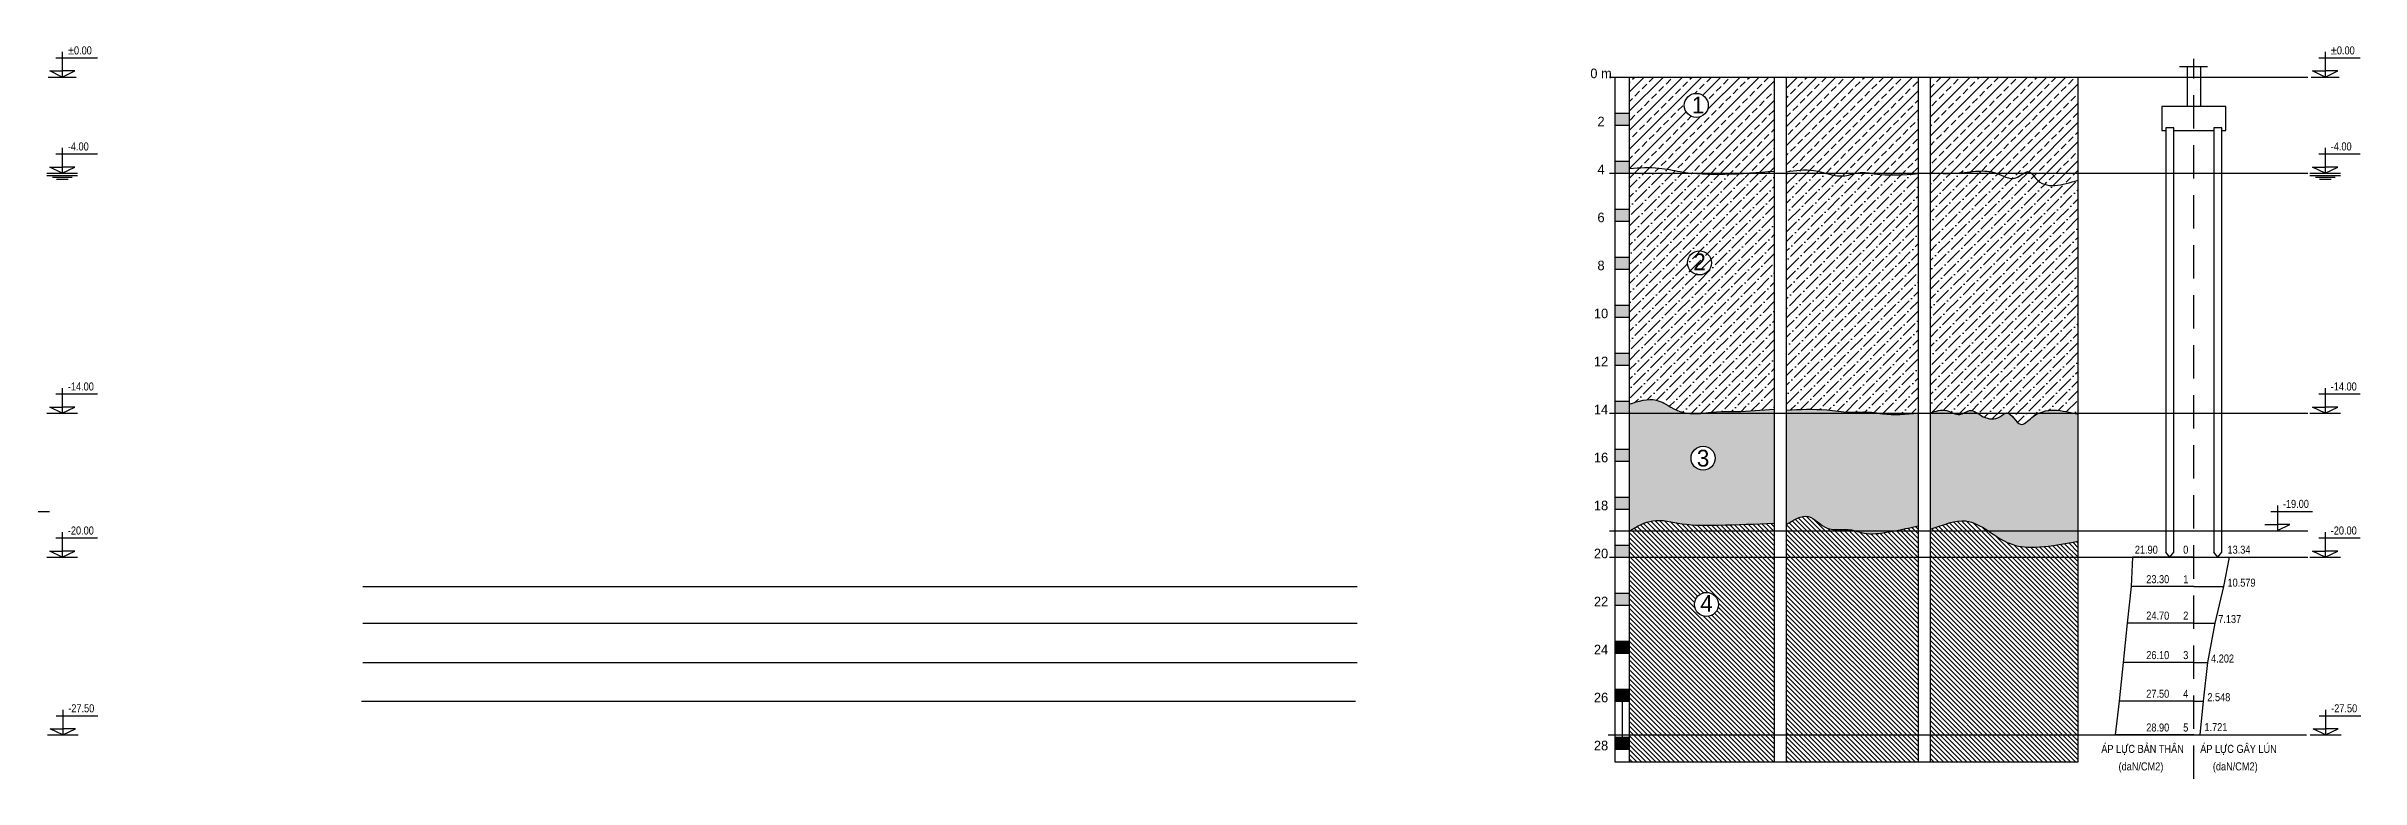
# Model space of a CAD drawing. Extents: x 394 to 18449, y -3793 to 677.
# Drawn here: x 9318 to 10186, y -1307 to -1032 of the extents above; entities that cross this region are included whole.
import ezdxf

# ---------------------------------------------------------------- set-up
doc = ezdxf.new("R2010")
doc.units = 0
doc.header["$MEASUREMENT"] = 0
doc.linetypes.add('CENTER2', pattern=[1.125, 0.75, -0.125, 0.125, -0.125])
doc.linetypes.add('HIDDEN', pattern=[0.375, 0.25, -0.125])
for name, color, linetype in [('BAO', 3, 'CONTINUOUS'), ('DUT', 7, 'CENTER2'), ('HATCH', 5, 'CONTINUOUS'), ('TEXT', 7, 'CONTINUOUS'), ('TUONG', 7, 'CONTINUOUS')]:
    doc.layers.add(name, color=color, linetype=linetype)
doc.styles.add('DIM-NEW', font='VHELVCN.TTF')

msp = doc.modelspace()

# ---------------------------------------------------------------- hatches: boundary and pattern name
at = {"layer": 'HATCH', "linetype": 'Continuous', "ltscale": 50}
h = msp.add_hatch(dxfattribs=at)
h.set_pattern_fill('ANSI33', color=5, scale=0.8, style=0)
h.set_pattern_definition([(45, (9879.027, -1369.7916), (-3.5921, 3.5921), []), (45, (9882.619, -1369.7916), (-3.5921, 3.5921), [2.54, -1.27])])
edge = h.paths.add_edge_path()
edge.add_line((9966.322, -1043.852), (9911.948, -1043.852))
edge.add_line((9911.948, -1043.852), (9911.948, -1078.09))
edge.add_line((9911.948, -1078.09), (9912.144, -1078.09))
edge.add_spline(control_points=[(9912.144, -1078.09), (9915.801, -1077.819), (9922.107, -1077.352), (9934.129, -1080.372), (9945.731, -1078.168), (9966.322, -1085.31), (9966.322, -1079.089)], knot_values=[0, 0, 0, 0, 1100.0183158, 1896.5247992, 3568.9928135, 5435.2237238, 5435.2237238, 5435.2237238, 5435.2237238], degree=3, periodic=0)
edge.add_line((9966.322, -1079.089), (9966.322, -1043.852))
h.paths.add_polyline_path([(9932.592, -1054.471, -1), (9941.592, -1054.471, -1)], flags=16)
edge = h.paths.add_edge_path()
edge.add_line((9970.822, -1043.852), (9970.822, -1079.338))
edge.add_spline(control_points=[(9970.822, -1079.338), (9974.292, -1078.835), (9981.678, -1077.765), (9990.896, -1082.299), (9998.318, -1079.02), (10007.534, -1081.062), (10014.776, -1080.49), (10020.25, -1080.057)], knot_values=[0, 0, 0, 0, 1039.6718461, 2213.0081896, 2804.4924174, 3334.6217652, 4977.1490193, 4977.1490193, 4977.1490193, 4977.1490193], degree=3, periodic=0)
edge.add_line((10020.25, -1080.057), (10020.25, -1043.852))
edge.add_line((10020.25, -1043.852), (9970.822, -1043.852))
edge = h.paths.add_edge_path()
edge.add_line((10024.75, -1043.852), (10024.75, -1079.784))
edge.add_spline(control_points=[(10024.75, -1079.784), (10027.995, -1079.93), (10034.019, -1080.201), (10042.25, -1078.907), (10049.818, -1079.158), (10056.156, -1083.768), (10061.617, -1077.648), (10066.85, -1086.628), (10074.22, -1084.343), (10080.243, -1082.475)], knot_values=[0, 0, 0, 0, 971.8304736, 1804.5590382, 2487.257657, 3236.9437478, 3788.0228912, 4143.2702773, 5731.3356311, 5731.3356311, 5731.3356311, 5731.3356311], degree=3, periodic=0)
edge.add_line((10080.243, -1082.475), (10080.243, -1043.852))
edge.add_line((10080.243, -1043.852), (10024.75, -1043.852))
h.paths.add_polyline_path([(9933.91, -1049.616), (9941.57, -1049.616), (9941.57, -1059.066), (9933.91, -1059.066)], flags=24)
at = {"layer": 'HATCH', "ltscale": 100}
h = msp.add_hatch(color=256, dxfattribs=at)
h.paths.add_polyline_path([(9906.548, -1057.352), (9906.548, -1061.852), (9911.948, -1061.852), (9911.948, -1057.352)])
h.paths.add_polyline_path([(9906.548, -1079.852), (9911.948, -1079.852), (9911.948, -1075.352), (9906.548, -1075.352)])
h.paths.add_polyline_path([(9906.548, -1093.352), (9906.548, -1097.852), (9911.948, -1097.852), (9911.948, -1093.352)])
h.paths.add_polyline_path([(9906.548, -1111.352), (9906.548, -1115.852), (9911.948, -1115.852), (9911.948, -1111.352)])
at = {"layer": 'HATCH', "linetype": 'Continuous', "ltscale": 50}
h = msp.add_hatch(dxfattribs=at)
h.set_pattern_fill('ANSI36', color=5, scale=0.8, style=0)
h.set_pattern_definition([(45, (9879.0269, -1369.7916), (1.347038, 4.93914), [6.35, -1.27, 0, -1.27])])
edge = h.paths.add_edge_path()
edge.add_spline(control_points=[(9966.322, -1079.089), (9966.322, -1085.31), (9945.731, -1078.168), (9934.129, -1080.372), (9922.107, -1077.352), (9915.801, -1077.819), (9912.144, -1078.09)], knot_values=[0, 0, 0, 0, 1866.2286637, 3538.6966779, 4335.2031614, 5435.2214772, 5435.2214772, 5435.2214772, 5435.2214772], degree=3, periodic=0)
edge.add_line((9912.144, -1078.09), (9911.948, -1078.09))
edge.add_line((9911.948, -1078.09), (9911.948, -1166.488))
edge.add_spline(control_points=[(9911.948, -1166.488), (9915.435, -1165.352), (9922.252, -1163.131), (9932.292, -1172.032), (9942.053, -1169.15), (9949.054, -1169.246), (9955.649, -1169.269), (9961.553, -1168.764), (9966.322, -1168.356)], knot_values=[0, 0, 0, 0, 1026.5051945, 2006.9758431, 3573.1029249, 3772.4282644, 4114.1287932, 5549.0963304, 5549.0963304, 5549.0963304, 5549.0963304], degree=3, periodic=0)
edge.add_line((9966.322, -1168.356), (9966.322, -1079.089))
edge = h.paths.add_edge_path()
edge.add_spline(control_points=[(10020.25, -1080.057), (10014.776, -1080.49), (10007.534, -1081.062), (9998.318, -1079.02), (9990.896, -1082.299), (9981.678, -1077.765), (9974.292, -1078.835), (9970.822, -1079.338)], knot_values=[0, 0, 0, 0, 1642.5272541, 2172.656602, 2764.1408297, 3937.4771732, 4977.1490193, 4977.1490193, 4977.1490193, 4977.1490193], degree=3, periodic=0)
edge.add_line((9970.822, -1079.338), (9970.822, -1168.696))
edge.add_spline(control_points=[(9970.822, -1168.696), (9975.913, -1168.44), (9983.873, -1168.04), (9994.467, -1169.936), (10001.476, -1169.1), (10009.923, -1170.804), (10015.761, -1170.241), (10020.25, -1169.807)], knot_values=[0, 0, 0, 0, 1523.5433015, 2382.0472701, 3207.8235169, 3610.5140945, 4951.4336438, 4951.4336438, 4951.4336438, 4951.4336438], degree=3, periodic=0)
edge.add_line((10020.25, -1169.807), (10020.25, -1080.057))
edge = h.paths.add_edge_path()
edge.add_spline(control_points=[(10024.75, -1169.786), (10026.852, -1169.085), (10030.633, -1167.823), (10035.513, -1171.535), (10040.107, -1167.56), (10044.659, -1172.077), (10050.041, -1172.431), (10054.633, -1167.929), (10058.011, -1176.586), (10066.43, -1166.859), (10074.202, -1168.79), (10080.243, -1170.291)], knot_values=[0, 0, 0, 0, 631.3555039, 1135.8994079, 1532.4660355, 2093.2782922, 2719.7291995, 3012.8370055, 3679.789465, 4177.7839788, 5916.5544536, 5916.5544536, 5916.5544536, 5916.5544536], degree=3, periodic=0)
edge.add_line((10080.243, -1170.291), (10080.243, -1082.475))
edge.add_spline(control_points=[(10080.243, -1082.475), (10074.22, -1084.343), (10066.85, -1086.628), (10061.617, -1077.648), (10056.156, -1083.768), (10049.818, -1079.158), (10042.25, -1078.907), (10034.019, -1080.201), (10027.995, -1079.93), (10024.75, -1079.784)], knot_values=[0, 0, 0, 0, 1588.0653538, 1943.3127399, 2494.3918833, 3244.0779741, 3926.7765929, 4759.5051575, 5731.3356311, 5731.3356311, 5731.3356311, 5731.3356311], degree=3, periodic=0)
edge.add_line((10024.75, -1079.784), (10024.75, -1169.786))
h.paths.add_polyline_path([(9934.623, -1108.418), (9941.973, -1108.418), (9941.973, -1117.868), (9934.623, -1117.868)], flags=24)
at = {"layer": 'HATCH', "ltscale": 100}
h = msp.add_hatch(color=256, dxfattribs=at)
h.paths.add_polyline_path([(9911.948, -1133.852), (9911.948, -1129.352), (9906.548, -1129.352), (9906.548, -1133.852)])
h.paths.add_polyline_path([(9911.948, -1151.852), (9911.948, -1147.352), (9906.548, -1147.352), (9906.548, -1151.852)])
h.paths.add_polyline_path([(9911.948, -1169.852), (9911.948, -1165.352), (9906.548, -1165.352), (9906.548, -1169.852)])
h.paths.add_polyline_path([(9911.948, -1187.852), (9911.948, -1183.352), (9906.548, -1183.352), (9906.548, -1187.852)])
h.paths.add_polyline_path([(9906.548, -1201.352), (9906.548, -1205.852), (9911.948, -1205.852), (9911.948, -1201.352)])
h.paths.add_polyline_path([(9906.548, -1219.352), (9906.548, -1223.852), (9911.948, -1223.852), (9911.948, -1219.352)])
h.paths.add_polyline_path([(9906.548, -1237.352), (9906.548, -1241.852), (9911.948, -1241.852), (9911.948, -1237.352)])
at = {"layer": 'HATCH', "linetype": 'Continuous', "ltscale": 50}
h = msp.add_hatch(dxfattribs=at)
h.set_pattern_fill('AR-SAND', color=5, scale=0.06, style=0)
h.set_pattern_definition([(37.5, (9380.4498, -1609.5616), (-0.096002, 2.9364794), [0, -2.31648, 0, -2.5908, 0, -2.4765]), (7.5, (9380.45, -1609.5616), (2.69714, 4.30095), [0, -1.24968, 0, -2.08788, 0, -0.8001]), (327.5, (9378.5753, -1609.5616), (4.745954, 0.008623), [0, -0.762, 0, -2.7432, 0, -3.5814]), (317.5, (9378.5753, -1609.5616), (4.581339, 1.337576), [0, -0.381, 0, -1.79832, 0, -2.0574])])
edge = h.paths.add_edge_path()
edge.add_spline(control_points=[(9966.322, -1168.356), (9961.553, -1168.764), (9955.649, -1169.269), (9949.054, -1169.246), (9942.053, -1169.15), (9932.292, -1172.032), (9922.252, -1163.131), (9915.435, -1165.352), (9911.948, -1166.488)], knot_values=[0, 0, 0, 0, 1434.9675372, 1776.668066, 1975.9934055, 3542.1204873, 4522.5911359, 5549.0963304, 5549.0963304, 5549.0963304, 5549.0963304], degree=3, periodic=0)
edge.add_line((9911.948, -1166.488), (9911.948, -1213.923))
edge.add_line((9911.948, -1213.923), (9912.144, -1213.923))
edge.add_spline(control_points=[(9912.144, -1213.923), (9914.948, -1212.295), (9921.048, -1208.754), (9932.641, -1212.056), (9947.755, -1211.864), (9959.323, -1211.406), (9966.322, -1211.129)], knot_values=[0, 0, 0, 0, 935.6283035, 2035.8015039, 3405.2974843, 5502.5601025, 5502.5601025, 5502.5601025, 5502.5601025], degree=3, periodic=0)
edge.add_line((9966.322, -1211.129), (9966.322, -1168.356))
h.paths.add_polyline_path([(9935.117, -1186.745, -1), (9944.117, -1186.745, -1)], flags=16)
edge = h.paths.add_edge_path()
edge.add_spline(control_points=[(10024.75, -1213.415), (10029.95, -1211.709), (10040.415, -1207.127), (10053.115, -1221.283), (10066.194, -1220.535), (10080.243, -1217.901)], knot_values=[0, 0, 0, 0, 1440.8001848, 3507.2279209, 5342.6785376, 5342.6785376, 5342.6785376, 5342.6785376], degree=3, periodic=0)
edge.add_line((10080.243, -1217.901), (10080.243, -1170.291))
edge.add_spline(control_points=[(10080.243, -1170.291), (10074.202, -1168.79), (10066.43, -1166.859), (10058.011, -1176.586), (10054.633, -1167.929), (10050.041, -1172.431), (10044.659, -1172.077), (10040.107, -1167.56), (10035.513, -1171.535), (10030.633, -1167.823), (10026.852, -1169.085), (10024.75, -1169.786)], knot_values=[0, 0, 0, 0, 1738.7704747, 2236.7649886, 2903.7174481, 3196.8252541, 3823.2761613, 4384.0884181, 4780.6550456, 5285.1989497, 5916.5544536, 5916.5544536, 5916.5544536, 5916.5544536], degree=3, periodic=0)
edge.add_line((10024.75, -1169.786), (10024.75, -1213.415))
edge = h.paths.add_edge_path()
edge.add_spline(control_points=[(10020.25, -1169.807), (10015.761, -1170.241), (10009.923, -1170.804), (10001.476, -1169.1), (9994.467, -1169.936), (9983.873, -1168.04), (9975.913, -1168.44), (9970.822, -1168.696)], knot_values=[0, 0, 0, 0, 1340.9195493, 1743.6101269, 2569.3863737, 3427.8903423, 4951.4336438, 4951.4336438, 4951.4336438, 4951.4336438], degree=3, periodic=0)
edge.add_line((9970.822, -1168.696), (9970.822, -1211.655))
edge.add_spline(control_points=[(9970.822, -1211.655), (9973.67, -1209.819), (9979.213, -1206.245), (9985.902, -1214.978), (9993.611, -1212.705), (10000.424, -1215.454), (10009.139, -1214.683), (10016.107, -1213.061), (10020.25, -1212.096)], knot_values=[0, 0, 0, 0, 878.2806673, 1709.48727, 2620.8665966, 3004.6573502, 3879.8884135, 5163.805421, 5163.805421, 5163.805421, 5163.805421], degree=3, periodic=0)
edge.add_line((10020.25, -1212.096), (10020.25, -1169.807))
h.paths.add_polyline_path([(9935.923, -1181.966), (9943.355, -1181.966), (9943.355, -1191.592), (9935.923, -1191.592)], flags=24)
h = msp.add_hatch(dxfattribs=at)
h.set_pattern_fill('ANSI31', color=5, scale=10, angle=90, style=0)
h.set_pattern_definition([(135, (848.403, 0), (-0.88388348, -0.88388348), [])])
edge = h.paths.add_edge_path()
edge.add_spline(control_points=[(9966.322, -1211.129), (9959.323, -1211.406), (9947.755, -1211.864), (9932.641, -1212.056), (9921.048, -1208.754), (9914.948, -1212.295), (9912.144, -1213.923)], knot_values=[0, 0, 0, 0, 2097.2626182, 3466.7585987, 4566.931799, 5502.5601025, 5502.5601025, 5502.5601025, 5502.5601025], degree=3, periodic=0)
edge.add_line((9911.948, -1214.036), (9911.948, -1300.602))
edge.add_line((9911.948, -1300.602), (9966.322, -1300.602))
edge.add_line((9966.322, -1300.602), (9966.322, -1211.129))
h.paths.add_polyline_path([(9936.385, -1241.572, -1), (9945.385, -1241.572, -1)], flags=16)
edge = h.paths.add_edge_path()
edge.add_line((9970.822, -1300.602), (10020.25, -1300.602))
edge.add_line((10020.25, -1300.602), (10020.25, -1212.096))
edge.add_spline(control_points=[(10020.25, -1212.096), (10016.107, -1213.061), (10009.139, -1214.683), (10000.424, -1215.454), (9993.611, -1212.705), (9985.902, -1214.978), (9979.213, -1206.245), (9973.67, -1209.819), (9970.822, -1211.655)], knot_values=[0, 0, 0, 0, 1283.9170075, 2159.1480708, 2542.9388244, 3454.318151, 4285.5247537, 5163.805421, 5163.805421, 5163.805421, 5163.805421], degree=3, periodic=0)
edge.add_line((9970.822, -1211.655), (9970.822, -1300.602))
edge = h.paths.add_edge_path()
edge.add_line((10024.75, -1300.602), (10080.243, -1300.602))
edge.add_line((10080.243, -1300.602), (10080.243, -1217.901))
edge.add_spline(control_points=[(10080.243, -1217.901), (10066.194, -1220.535), (10053.115, -1221.283), (10040.415, -1207.127), (10029.95, -1211.709), (10024.75, -1213.415)], knot_values=[0, 0, 0, 0, 1835.4506167, 3901.8783527, 5342.6785376, 5342.6785376, 5342.6785376, 5342.6785376], degree=3, periodic=0)
edge.add_line((10024.75, -1213.415), (10024.75, -1300.602))
h.paths.add_polyline_path([(9937.232, -1236.448), (9944.582, -1236.448), (9944.582, -1245.898), (9937.232, -1245.898)], flags=24)

# ---------------------------------------------------------------- linework, layer by layer
at = {"layer": 'BAO', "ltscale": 100}
for p, q in [((9906.548, -1043.852), (9911.948, -1043.852)), ((9906.548, -1043.852), (9906.548, -1300.602)), ((9911.948, -1043.852), (9966.322, -1043.852)), ((9911.948, -1043.852), (9911.948, -1300.602)), ((9966.322, -1043.852), (9966.322, -1300.602)), ((9970.822, -1043.852), (10020.25, -1043.852)), ((9970.822, -1043.852), (9970.822, -1300.602)), ((10020.25, -1043.852), (10020.25, -1300.602)), ((10024.75, -1043.852), (10024.75, -1300.602)), ((10024.75, -1043.852), (10080.243, -1043.852)), ((10080.243, -1300.602), (10080.243, -1043.852)), ((9906.548, -1057.352), (9911.948, -1057.352)), ((9906.548, -1061.852), (9911.948, -1061.852)), ((9906.548, -1075.352), (9911.948, -1075.352)), ((9906.548, -1079.852), (9911.948, -1079.852)), ((9906.548, -1093.352), (9911.948, -1093.352)), ((9906.548, -1097.852), (9911.948, -1097.852)), ((9906.548, -1111.352), (9911.948, -1111.352)), ((9906.548, -1115.852), (9911.948, -1115.852)), ((9906.548, -1129.352), (9911.948, -1129.352)), ((9906.548, -1133.852), (9911.948, -1133.852)), ((9906.548, -1147.352), (9911.948, -1147.352)), ((9906.548, -1151.852), (9911.948, -1151.852)), ((9906.548, -1165.352), (9911.948, -1165.352)), ((9906.548, -1169.852), (9911.948, -1169.852)), ((9906.548, -1183.352), (9911.948, -1183.352)), ((9906.548, -1187.852), (9911.948, -1187.852)), ((9906.548, -1201.352), (9911.948, -1201.352)), ((9906.548, -1205.852), (9911.948, -1205.852)), ((9906.548, -1219.352), (9911.948, -1219.352)), ((9906.548, -1223.852), (9911.948, -1223.852)), ((9906.548, -1237.352), (9911.948, -1237.352)), ((9906.548, -1241.852), (9911.948, -1241.852)), ((9906.548, -1255.352), (9911.948, -1255.352)), ((9906.548, -1259.852), (9911.948, -1259.852)), ((9906.548, -1273.352), (9911.948, -1273.352)), ((9906.548, -1277.852), (9911.948, -1277.852)), ((9906.548, -1291.352), (9911.948, -1291.352)), ((9906.548, -1295.852), (9911.948, -1295.852)), ((9906.548, -1300.602), (10080.243, -1300.602))]:
    msp.add_line(p, q, dxfattribs=at)
at = {"layer": 'BAO', "color": 3, "linetype": 'Continuous', "ltscale": 100}
msp.add_lwpolyline([(9912.144, -1078.09), (9911.948, -1078.09)], dxfattribs=at)
at = {"layer": 'BAO', "color": 3, "linetype": 'Continuous', "ltscale": 50}
for points in [[(9912.144, -1213.923), (9911.948, -1213.923)], [(9912.144, -1213.923), (9912.144, -1213.923)]]:
    msp.add_lwpolyline(points, dxfattribs=at)
at = {"layer": 'BAO', "ltscale": 100, "end_tangent": (0, 1)}
msp.add_spline([(9912.144, -1078.09), (9923.144, -1077.974), (9931.001, -1079.282), (9947.697, -1080.264), (9966.322, -1079.089)], degree=3, dxfattribs=at)
at = {"layer": 'BAO', "ltscale": 100}
for points in [[(9970.822, -1079.338), (9981.207, -1078.855), (9992.768, -1080.864), (9998.548, -1079.609), (10003.825, -1080.111), (10020.25, -1080.057)], [(10024.75, -1079.784), (10034.468, -1079.871), (10042.761, -1079.118), (10049.547, -1079.871), (10056.835, -1081.629), (10061.861, -1079.369), (10064.374, -1081.88), (10080.243, -1082.475)], [(9911.948, -1166.488), (9922.1, -1164.969), (9930.928, -1169.237), (9946.589, -1169.237), (9948.582, -1169.237), (9951.999, -1169.237), (9966.322, -1168.356)], [(9970.822, -1168.696), (9986.057, -1168.668), (9994.6, -1169.521), (10002.858, -1169.521), (10006.844, -1170.09), (10020.25, -1169.807)], [(10024.75, -1169.786), (10031.004, -1168.922), (10035.845, -1170.344), (10039.547, -1168.922), (10044.672, -1171.198), (10050.937, -1171.198), (10053.5, -1169.775), (10058.625, -1174.043), (10062.896, -1171.482), (10080.243, -1170.291)], [(9912.144, -1213.923), (9920.73, -1210.205), (9931.677, -1211.299), (9945.361, -1211.846), (9966.322, -1211.129)], [(9970.822, -1211.655), (9979.054, -1208.594), (9986.123, -1212.966), (9995.212, -1213.639), (9998.915, -1214.648), (10007.667, -1214.648), (10020.25, -1212.096)]]:
    msp.add_spline(points, degree=3, dxfattribs=at)
msp.add_open_spline([(10024.75, -1213.415), (10029.95, -1211.709), (10040.415, -1207.127), (10053.115, -1221.283), (10066.194, -1220.535), (10080.243, -1217.901)], degree=3, knots=[0, 0, 0, 0, 1440.8001848, 3507.2279209, 5342.6785376, 5342.6785376, 5342.6785376, 5342.6785376], dxfattribs=at)
at = {"layer": 'DUT', "color": 9, "linetype": 'HIDDEN', "ltscale": 50}
msp.add_line((10123.582, -1306.92), (10123.582, -1037.028), dxfattribs=at)
at = {"layer": 'HATCH', "color": 5, "linetype": 'Continuous', "ltscale": 100}
for points in [[(9906.548, -1255.352), (9911.948, -1255.352), (9906.548, -1259.852), (9911.948, -1259.852)], [(9906.548, -1273.352), (9911.948, -1273.352), (9906.548, -1277.852), (9911.948, -1277.852)], [(9906.548, -1291.352), (9911.948, -1291.352), (9906.548, -1295.852), (9911.948, -1295.852)]]:
    msp.add_solid(points, dxfattribs=at)
at = {"layer": 'TEXT', "color": 7, "linetype": 'Continuous', "ltscale": 100}
for centre in [(9937.092, -1054.471), (9938.276, -1113.542), (9939.617, -1186.745), (9940.885, -1241.572)]:
    msp.add_circle(centre, 4.5, dxfattribs=at)
at = {"layer": 'TUONG'}
for p, q in [((9322.071, -1036.657), (9337.619, -1036.657)), ((9324.479, -1034.44), (9324.479, -1043.852)), ((10118.247, -1039.925), (10128.723, -1039.925)), ((10121.082, -1039.925), (10121.082, -1054.852)), ((10126.082, -1039.925), (10126.082, -1054.852)), ((10170.474, -1036.657), (10186.022, -1036.657)), ((10172.882, -1034.44), (10172.882, -1043.852)), ((9319.228, -1043.852), (9329.73, -1043.852)), ((9319.758, -1041.578), (9324.479, -1041.578)), ((9324.479, -1043.852), (9319.758, -1041.578)), ((9324.479, -1041.578), (9324.479, -1043.852)), ((9329.201, -1041.578), (9324.479, -1041.578)), ((9324.479, -1043.852), (9329.201, -1041.578)), ((9904.523, -1043.852), (10166.346, -1043.852)), ((10167.631, -1043.852), (10178.134, -1043.852)), ((10172.882, -1043.852), (10168.161, -1041.578)), ((10168.161, -1041.578), (10172.882, -1041.578)), ((10172.882, -1043.852), (10177.604, -1041.578)), ((10177.604, -1041.578), (10172.882, -1041.578)), ((10172.882, -1041.578), (10172.882, -1043.852)), ((9322.071, -1072.657), (9337.619, -1072.657)), ((9324.479, -1070.44), (9324.479, -1079.852)), ((10170.474, -1072.657), (10186.022, -1072.657)), ((10172.882, -1070.44), (10172.882, -1079.852)), ((9318.727, -1079.852), (9330.232, -1079.852)), ((9318.727, -1080.781), (9330.232, -1080.781)), ((9319.758, -1077.578), (9324.479, -1077.578)), ((9324.479, -1079.852), (9319.758, -1077.578)), ((9320.822, -1081.401), (9328.155, -1081.401)), ((9322.355, -1082.13), (9326.695, -1082.13)), ((9324.479, -1077.578), (9324.479, -1079.852)), ((9329.201, -1077.578), (9324.479, -1077.578)), ((9324.479, -1079.852), (9329.201, -1077.578)), ((9904.523, -1079.852), (10166.346, -1079.852)), ((10167.13, -1079.852), (10178.635, -1079.852)), ((10167.13, -1080.781), (10178.635, -1080.781)), ((10172.882, -1079.852), (10168.161, -1077.578)), ((10168.161, -1077.578), (10172.882, -1077.578)), ((10169.225, -1081.401), (10176.558, -1081.401)), ((10170.759, -1082.13), (10175.098, -1082.13)), ((10172.882, -1079.852), (10177.604, -1077.578)), ((10177.604, -1077.578), (10172.882, -1077.578)), ((10172.882, -1077.578), (10172.882, -1079.852)), ((9322.071, -1162.657), (9337.619, -1162.657)), ((9324.479, -1160.44), (9324.479, -1169.852)), ((10170.474, -1162.657), (10186.022, -1162.657)), ((10172.882, -1160.44), (10172.882, -1169.852)), ((9318.727, -1169.852), (9330.232, -1169.852)), ((9324.479, -1169.852), (9319.758, -1167.578)), ((9319.758, -1167.578), (9324.479, -1167.578)), ((9324.479, -1169.852), (9329.201, -1167.578)), ((9329.201, -1167.578), (9324.479, -1167.578)), ((9324.479, -1167.578), (9324.479, -1169.852)), ((9904.523, -1169.852), (10166.346, -1169.852)), ((10167.13, -1169.852), (10178.635, -1169.852)), ((10168.161, -1167.578), (10172.882, -1167.578)), ((10172.882, -1169.852), (10168.161, -1167.578)), ((10172.882, -1167.578), (10172.882, -1169.852)), ((10177.604, -1167.578), (10172.882, -1167.578)), ((10172.882, -1169.852), (10177.604, -1167.578)), ((10154.939, -1204.461), (10154.939, -1213.873)), ((9304.128, -1206.677), (9319.676, -1206.677)), ((9324.479, -1214.44), (9324.479, -1223.852)), ((9904.489, -1213.923), (10166.312, -1213.923)), ((10150.218, -1211.599), (10154.939, -1211.599)), ((10152.531, -1206.677), (10168.079, -1206.677)), ((10154.939, -1213.873), (10159.661, -1211.599)), ((10159.661, -1211.599), (10154.939, -1211.599)), ((10154.939, -1211.599), (10154.939, -1213.873)), ((10172.882, -1214.44), (10172.882, -1223.852)), ((9319.758, -1221.578), (9324.479, -1221.578)), ((9324.479, -1223.852), (9319.758, -1221.578)), ((9322.071, -1216.657), (9337.619, -1216.657)), ((9324.479, -1221.578), (9324.479, -1223.852)), ((9329.201, -1221.578), (9324.479, -1221.578)), ((9324.479, -1223.852), (9329.201, -1221.578)), ((10114.582, -1223.852), (10113.082, -1221.993)), ((10114.582, -1223.852), (10116.082, -1221.993)), ((10132.582, -1223.852), (10131.082, -1221.993)), ((10132.582, -1223.852), (10134.082, -1221.993)), ((10172.882, -1223.852), (10168.161, -1221.578)), ((10168.161, -1221.578), (10172.882, -1221.578)), ((10170.474, -1216.657), (10186.022, -1216.657)), ((10172.882, -1223.852), (10177.604, -1221.578)), ((10177.604, -1221.578), (10172.882, -1221.578)), ((10172.882, -1221.578), (10172.882, -1223.852)), ((9318.727, -1223.852), (9330.232, -1223.852)), ((9904.523, -1223.852), (10166.346, -1223.852)), ((10123.582, -1223.852), (10100.682, -1223.852)), ((10123.582, -1223.852), (10136.922, -1223.852)), ((10167.13, -1223.852), (10178.635, -1223.852)), ((9437.177, -1234.911), (9809.907, -1234.911)), ((10123.582, -1234.911), (10100.182, -1234.911)), ((10123.582, -1234.911), (10134.694, -1234.911)), ((9437.177, -1248.566), (9809.907, -1248.566)), ((10123.582, -1248.566), (10098.682, -1248.566)), ((10123.582, -1248.566), (10131.546, -1248.566)), ((9437.177, -1263.365), (9809.907, -1263.365)), ((10123.582, -1263.365), (10097.182, -1263.365)), ((10123.582, -1263.365), (10128.718, -1263.365)), ((9322.234, -1283.306), (9337.783, -1283.306)), ((9324.643, -1281.09), (9324.643, -1290.501)), ((9436.591, -1277.852), (9809.321, -1277.852)), ((9909.248, -1277.852), (9909.248, -1291.352)), ((10123.582, -1277.852), (10095.682, -1277.852)), ((10123.582, -1277.852), (10127.09, -1277.852)), ((10170.637, -1283.306), (10186.186, -1283.306)), ((10173.046, -1281.09), (10173.046, -1290.501)), ((9318.891, -1290.501), (9330.395, -1290.501)), ((9324.643, -1290.501), (9319.922, -1288.227)), ((9319.922, -1288.227), (9324.643, -1288.227)), ((9324.643, -1290.501), (9329.364, -1288.227)), ((9329.364, -1288.227), (9324.643, -1288.227)), ((9324.643, -1288.227), (9324.643, -1290.501)), ((9904.1, -1290.501), (10165.923, -1290.501)), ((10123.582, -1290.501), (10094.182, -1290.501)), ((10123.582, -1290.501), (10125.876, -1290.501)), ((10167.294, -1290.501), (10178.798, -1290.501)), ((10168.325, -1288.227), (10173.046, -1288.227)), ((10173.046, -1290.501), (10168.325, -1288.227)), ((10173.046, -1288.227), (10173.046, -1290.501)), ((10177.767, -1288.227), (10173.046, -1288.227)), ((10173.046, -1290.501), (10177.767, -1288.227))]:
    msp.add_line(p, q, dxfattribs=at)
for points in [[(10134.082, -1063.852), (10135.582, -1063.852), (10135.582, -1054.852), (10111.582, -1054.852), (10111.582, -1063.852), (10113.082, -1063.852)], [(10116.082, -1221.993), (10116.082, -1062.852), (10113.082, -1062.852), (10113.082, -1221.993)], [(10116.082, -1063.852), (10125.082, -1063.852)], [(10125.082, -1063.852), (10131.082, -1063.852)], [(10134.082, -1221.993), (10134.082, -1062.852), (10131.082, -1062.852), (10131.082, -1221.993)], [(10100.682, -1223.852), (10100.182, -1234.911), (10098.682, -1248.566), (10097.182, -1263.365), (10095.682, -1277.852), (10094.182, -1290.501)], [(10136.922, -1223.852), (10134.694, -1234.911), (10131.546, -1248.566), (10128.718, -1263.365), (10127.09, -1277.852), (10125.876, -1290.501)]]:
    msp.add_lwpolyline(points, dxfattribs=at)
for points in [[(9319.758, -1041.578), (9324.479, -1041.578), (9324.479, -1043.852), (9319.758, -1041.578)], [(10168.161, -1041.578), (10172.882, -1041.578), (10172.882, -1043.852), (10168.161, -1041.578)], [(9319.758, -1077.578), (9324.479, -1077.578), (9324.479, -1079.852), (9319.758, -1077.578)], [(10168.161, -1077.578), (10172.882, -1077.578), (10172.882, -1079.852), (10168.161, -1077.578)], [(9319.758, -1167.578), (9324.479, -1167.578), (9324.479, -1169.852), (9319.758, -1167.578)], [(10168.161, -1167.578), (10172.882, -1167.578), (10172.882, -1169.852), (10168.161, -1167.578)], [(10150.218, -1211.599), (10154.939, -1211.599), (10154.939, -1213.873), (10150.218, -1211.599)], [(9319.758, -1221.578), (9324.479, -1221.578), (9324.479, -1223.852), (9319.758, -1221.578)], [(10168.161, -1221.578), (10172.882, -1221.578), (10172.882, -1223.852), (10168.161, -1221.578)], [(9319.922, -1288.227), (9324.643, -1288.227), (9324.643, -1290.501), (9319.922, -1288.227)], [(10168.325, -1288.227), (10173.046, -1288.227), (10173.046, -1290.501), (10168.325, -1288.227)]]:
    msp.add_solid(points, dxfattribs=at)

# ---------------------------------------------------------------- texts
at = {"layer": 'TEXT', "style": 'DIM-NEW'}
for s, p in [('%%p0.00', (9326.552, -1035.361)), ('%%p0.00', (10174.955, -1035.361)), ('-4.00', (9326.552, -1071.361)), ('-4.00', (10174.955, -1071.361)), ('-14.00', (9326.552, -1161.361)), ('-14.00', (10174.955, -1161.361)), ('-19.00', (10157.012, -1205.382)), ('-20.00', (9326.552, -1215.361)), ('-20.00', (10174.955, -1215.361)), ('21.90', (10101.5, -1222.556)), ('0', (10119.636, -1222.556)), ('13.34', (10136.24, -1222.556)), ('23.30', (10105.79, -1233.616)), ('1', (10119.636, -1233.616)), ('10.579', (10136.24, -1234.911)), ('24.70', (10105.79, -1247.27)), ('2', (10119.636, -1247.27)), ('7.137', (10132.762, -1248.566)), ('26.10', (10105.79, -1262.069)), ('3', (10119.636, -1262.069)), ('4.202', (10130.08, -1263.365)), ('27.50', (10105.79, -1276.556)), ('4', (10119.636, -1276.556)), ('2.548', (10128.689, -1277.852)), ('-27.50', (9326.715, -1282.011)), ('-27.50', (10175.118, -1282.011)), ('28.90', (10105.79, -1289.206)), ('5', (10119.636, -1289.206)), ('1.721', (10127.596, -1289.074)), ('AÙP LÖÏC BAÛN THAÂN', (10088.927, -1297.24)), ('(daN/CM2)', (10095.399, -1303.804)), ('AÙP LÖÏC GAÂY LUÙN', (10126.022, -1297.24)), ('(daN/CM2)', (10130.75, -1303.804))]:
    msp.add_text(s, height=3, dxfattribs=at).set_placement(p)
at = {"layer": 'TEXT', "color": 7, "linetype": 'Continuous', "ltscale": 100, "attachment_point": 5}
for s, insert, char_height, width in [('0 m', (9901.372, -1042.502), 3.6, 10.3525), ('1', (9937.74, -1054.341), 6.3, 11.10195), ('2', (9901.372, -1060.502), 3.6, 10.3525), ('4', (9901.372, -1078.502), 3.6, 10.3525), ('6', (9901.372, -1096.502), 3.6, 10.3525), ('2', (9938.298, -1113.143), 6.3, 11.10195), ('8', (9901.372, -1114.502), 3.6, 10.3525), ('10', (9901.372, -1132.502), 3.6, 10.3525), ('12', (9901.372, -1150.502), 3.6, 10.3525), ('14', (9901.372, -1168.502), 3.6, 10.3525), ('16', (9901.372, -1186.502), 3.6, 10.3525), ('3', (9939.639, -1186.779), 6.3, 11.10195), ('18', (9901.372, -1204.502), 3.6, 10.3525), ('20', (9901.372, -1222.502), 3.6, 10.3525), ('22', (9901.372, -1240.502), 3.6, 10.3525), ('4', (9940.907, -1241.173), 6.3, 11.10195), ('24', (9901.372, -1258.502), 3.6, 10.3525), ('26', (9901.372, -1276.502), 3.6, 10.3525), ('28', (9901.372, -1294.502), 3.6, 10.3525)]:
    msp.add_mtext(s, dxfattribs=dict(at, insert=insert, char_height=char_height, width=width))

doc.saveas('drawing.dxf')
